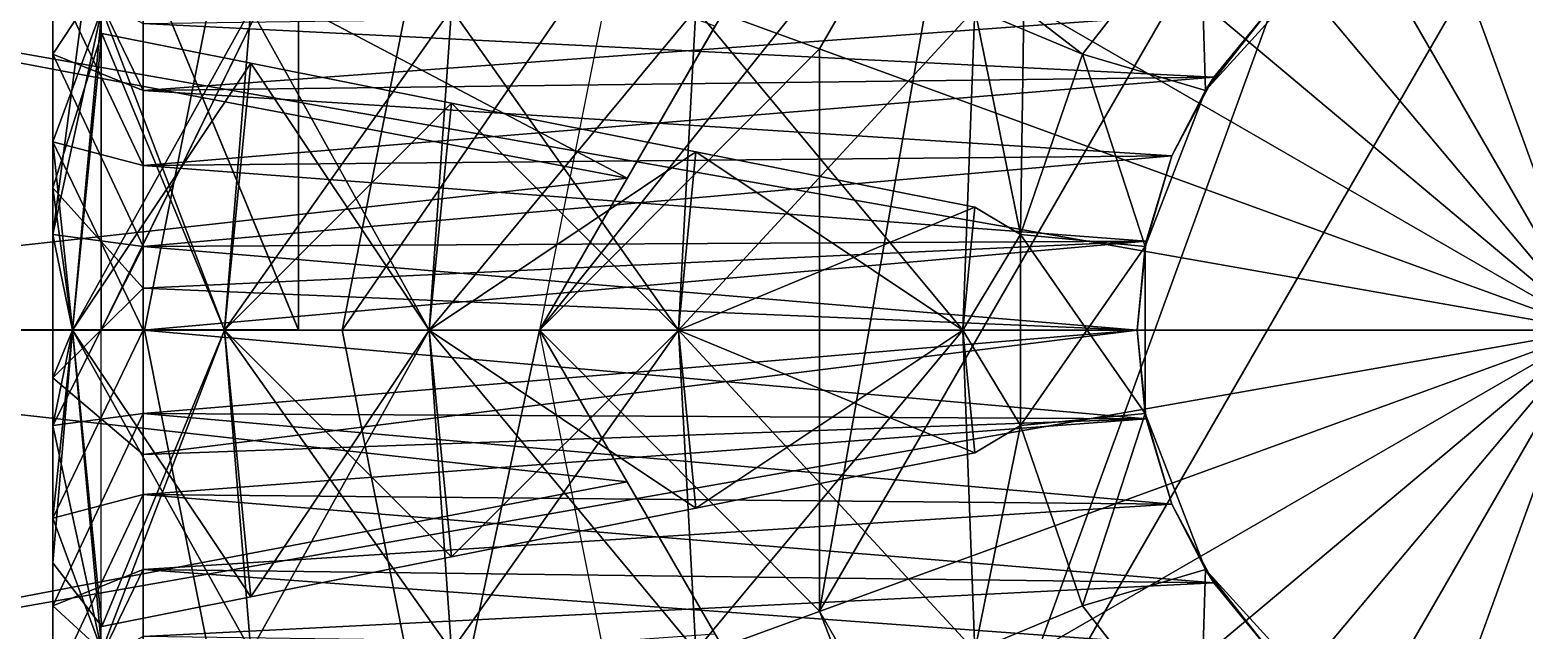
# Model space of a CAD drawing. Header units: centimetres. Extents: x -66.3 to 12.3, y -19.3 to 19.3.
# Drawn here: x 9.296 to 10.431, y 17.272 to 17.728 of the extents above; entities that cross this region are included whole.
import ezdxf

# ---------------------------------------------------------------- set-up
doc = ezdxf.new("R2010")
doc.units = ezdxf.units.CM
for name, color, linetype, true_color in [('chrom', 9, 'Continuous', 0xbebebe), ('plastik schwarz', 250, 'Continuous', 0x282828), ('reinweiss', 254, 'Continuous', 0xdddddd)]:
    doc.layers.add(name, color=color, linetype=linetype, true_color=true_color)

# ---------------------------------------------------------------- blocks, each defined once
blk = doc.blocks.new('GeometrySelector_19HIY996')
at = {"layer": 'plastik schwarz'}
for points in [[(0, 0), (0, 1.575), (0.2735, 1.5511)], [(0, 0), (0.2735, 1.5511), (0.5387, 1.48)], [(0, 0), (0.5387, 1.48), (0.7875, 1.364)], [(0, 0), (0.7875, 1.364), (1.0124, 1.2065)], [(0, 0), (1.0124, 1.2065), (1.2065, 1.0124)], [(0, 0), (1.2065, 1.0124), (1.364, 0.7875)], [(0, 0), (1.364, 0.7875), (1.48, 0.5387)], [(0.8, 0, 1.75), (0.8, 0, 1.1), (0.4, 0.6928, 1.1)], [(0.8, 0, 1.75), (0.4, 0.6928, 1.1), (0.4, 0.6928, 1.75)], [(0.5873, 0.2138, 2), (0.8, 0, 1.75), (0.4, 0.6928, 1.75)], [(0.5873, 0.2138, 2), (0.4, 0.6928, 1.75), (0.4788, 0.4017, 2)], [(-0.5873, -0.2138, 2), (-0.4788, -0.4017, 2), (0.1085, 0.6155, 2)], [(-0.1085, 0.6155, 2), (-0.5873, -0.2138, 2), (0.1085, 0.6155, 2)], [(0.1085, 0.6155, 2), (-0.4788, -0.4017, 2), (-0.1085, -0.6155, 2)], [(0.1085, 0.6155, 2), (-0.1085, -0.6155, 2), (0.4788, 0.4017, 2)], [(0, 0), (1.48, 0.5387), (1.5511, 0.2735)], [(0.4788, 0.4017, 2), (-0.1085, -0.6155, 2), (0.1085, -0.6155, 2)], [(0.4788, 0.4017, 2), (0.1085, -0.6155, 2), (0.5873, 0.2138, 2)], [(0.6667, 0.2309, 1.1), (0.7333, 0.1155, 1.1), (1.748, 0.3082, 0.6)], [(0.7333, 0.1155, 1.1), (1.775, 0, 0.6), (1.748, 0.3082, 0.6)], [(0, 0), (1.5511, 0.2735), (1.575, 0)], [(0.5873, 0.2138, 2), (0.1085, -0.6155, 2), (0.4788, -0.4017, 2)], [(0.5873, 0.2138, 2), (0.4788, -0.4017, 2), (0.5873, -0.2138, 2)], [(0.5873, 0.2138, 2), (0.5873, -0.2138, 2), (0.8, 0, 1.75)], [(0.7333, 0.1155, 1.1), (0.8, 0, 1.1), (1.775, 0, 0.6)], [(0, 0), (1.575, 0), (1.5511, -0.2735)], [(0, 0), (1.5511, -0.2735), (1.48, -0.5387)], [(0, 0), (1.48, -0.5387), (1.364, -0.7875)], [(0, 0), (1.364, -0.7875), (1.2065, -1.0124)], [(0, 0), (1.2065, -1.0124), (1.0124, -1.2065)], [(0, 0), (1.0124, -1.2065), (0.7875, -1.364)], [(0, 0), (0.7875, -1.364), (0.5387, -1.48)], [(0, 0), (0.5387, -1.48), (0.2735, -1.5511)], [(0, 0), (0.2735, -1.5511), (0, -1.575)], [(0.4, -0.6928, 1.75), (0.4, -0.6928, 1.1), (0.8, 0, 1.1)], [(0.4, -0.6928, 1.75), (0.8, 0, 1.1), (0.8, 0, 1.75)], [(0.4788, -0.4017, 2), (0.4, -0.6928, 1.75), (0.8, 0, 1.75)], [(0.4788, -0.4017, 2), (0.8, 0, 1.75), (0.5873, -0.2138, 2)], [(0.7333, -0.1155, 1.1), (1.748, -0.3082, 0.6), (1.775, 0, 0.6)], [(0.7333, -0.1155, 1.1), (1.775, 0, 0.6), (0.8, 0, 1.1)], [(0.7333, -0.1155, 1.1), (0.6667, -0.2309, 1.1), (1.668, -0.6071, 0.6)], [(1.748, -0.3082, 0.6), (0.7333, -0.1155, 1.1), (1.668, -0.6071, 0.6)]]:
    blk.add_3dface(points, dxfattribs=at)
blk = doc.blocks.new('hallerfuss_19HIY99')
blk.add_blockref('GeometrySelector_19HIY996', (0, 0))
blk = doc.blocks.new('blech350_750_19HIY992')
at = {"layer": 'reinweiss'}
for points in [[(36.4837, 16.1162, 0.421), (36.4837, -16.1162, 0.421), (36.4, -15.6953, 0)], [(36.4837, 16.1162, 0.421), (36.4, -15.6953, 0), (36.4, 15.6953, 0)], [(36.4, -15.6953, 0), (36.4837, -16.1162, 0.421), (36.4837, 16.1162, 0.421)], [(36.4, 15.6953, 0), (36.4, -15.6953, 0), (36.4837, 16.1162, 0.421)], [(36.4837, 15.2743, -0.421), (36.4, 15.6953, 0), (36.4, -15.6953, 0)], [(36.4, -15.6953, 0), (36.4, 15.6953, 0), (36.4837, 15.2743, -0.421)], [(36.4837, -15.2743, -0.421), (36.4837, 15.2743, -0.421), (36.4, -15.6953, 0)], [(36.4, -15.6953, 0), (36.4837, 15.2743, -0.421), (36.4837, -15.2743, -0.421)]]:
    blk.add_3dface(points, dxfattribs=at)
blk = doc.blocks.new('GeometrySelector_19HIY9913')
for points in [[(-0.877686, -36.367, -0.363549), (-0.95, -36.367, 0), (-0.95, 36.367, 0)], [(-0.95, -36.367, 0), (-0.877686, 36.367, 0.363549), (-0.95, 36.367, 0)], [(0.877686, -36.367, 0.363549), (0.95, -36.367, 0), (0.95, 36.367, 0)], [(0.877686, -36.367, 0.363549), (0.95, 36.367, 0), (0.877686, 36.367, 0.363549)], [(0.95, -36.367, 0), (0.877686, -36.367, -0.363549), (0.877686, 36.367, -0.363549)], [(0.95, -36.367, 0), (0.877686, 36.367, -0.363549), (0.95, 36.367, 0)], [(-0.739104, -36.517, -0.306147), (-0.8, -36.517, 0), (-0.95, -36.367, 0)], [(-0.877686, -36.367, -0.363549), (-0.739104, -36.517, -0.306147), (-0.95, -36.367, 0)], [(0.8, -36.517, 0), (0.739104, -36.517, -0.306147), (0.877686, -36.367, -0.363549)], [(0.95, -36.367, 0), (0.8, -36.517, 0), (0.877686, -36.367, -0.363549)]]:
    blk.add_3dface(points)
blk = doc.blocks.new('rohr750_19HIY99')
at = {"layer": 'chrom'}
blk.add_blockref('GeometrySelector_19HIY9913', (0, 0), dxfattribs=at)
blk = doc.blocks.new('rohr750_19HIY992')
at = {"layer": 'chrom'}
blk.add_blockref('GeometrySelector_19HIY9913', (0, 0), dxfattribs=at)
blk = doc.blocks.new('GeometrySelector_19HIY9914')
for points in [[(43.45304, 116.97973, -7.25103), (33.99612, 110.12026, -6.35498), (33.99612, 110.12026, 6.35498)], [(43.45304, 116.97973, -7.25103), (33.99612, 110.12026, 6.35498), (43.45304, 116.97973, 7.25103)], [(46.91628, 115.48494, -9.33223), (43.45304, 116.97973, -7.25103), (47.83543, 115.48494)], [(47.83543, 115.48494), (43.45304, 116.97973, -7.25103), (43.45304, 116.97973, 7.25103)], [(47.83543, 115.48494), (43.45304, 116.97973, 7.25103), (46.91628, 115.48494, 9.33223)], [(46.91628, 115.48494, 9.33223), (68.11189, 103.9337, 13.5483), (47.83543, 115.48494)], [(47.83543, 115.48494), (69.44628, 103.9337), (46.91628, 115.48494, -9.33223)], [(46.91628, 115.48494, -9.33223), (69.44628, 103.9337), (68.11189, 103.9337, -13.5483)], [(47.83543, 115.48494), (68.11189, 103.9337, 13.5483), (69.44628, 103.9337)], [(33.99612, 110.12026, -6.35498), (33.92046, 33.92046, -6.7472), (34.585, 34.585)], [(33.99612, 110.12026, 6.35498), (34.585, 34.585), (33.92046, 33.92046, 6.7472)], [(33.99612, 110.12026, -6.35498), (34.585, 34.585), (33.99612, 110.12026, 6.35498)], [(88.38835, 88.38835), (86.68999, 88.38835, -17.24371), (68.11189, 103.9337, -13.5483)], [(68.11189, 103.9337, 13.5483), (86.68999, 88.38835, 17.24371), (69.44628, 103.9337)], [(69.44628, 103.9337), (88.38835, 88.38835), (68.11189, 103.9337, -13.5483)], [(69.44628, 103.9337), (86.68999, 88.38835, 17.24371), (88.38835, 88.38835)], [(88.38835, 88.38835), (103.9337, 69.44628), (86.68999, 88.38835, -17.24371)], [(103.9337, 69.44628), (101.93664, 69.44628, -20.27646), (86.68999, 88.38835, -17.24371)], [(86.68999, 88.38835, 17.24371), (101.93664, 69.44628, 20.27646), (88.38835, 88.38835)], [(101.93664, 69.44628, 20.27646), (103.9337, 69.44628), (88.38835, 88.38835)], [(101.93664, 69.44628, 20.27646), (113.26593, 47.83543, 22.52999), (103.9337, 69.44628)], [(103.9337, 69.44628), (115.48494, 47.83543), (101.93664, 69.44628, -20.27646)], [(113.26593, 47.83543, -22.52999), (101.93664, 69.44628, -20.27646), (115.48494, 47.83543)], [(113.26593, 47.83543, 22.52999), (115.48494, 47.83543), (103.9337, 69.44628)], [(113.26593, 47.83543, 22.52999), (116.97973, 40.34336, 17.69624), (115.48494, 47.83543)], [(115.48494, 47.83543), (116.97973, 42.70584, -10.81459), (113.26593, 47.83543, -22.52999)], [(116.97973, 40.34336, 17.69624), (116.97973, 43.90341, 3.63794), (115.48494, 47.83543)], [(115.48494, 47.83543), (116.97973, 43.90341, 3.63794), (116.97973, 42.70584, -10.81459)], [(116.97973, 43.90341, 3.63794), (110.12026, 33.26474, 9.46463), (110.12026, 34.43747, -3.1911)], [(116.97973, 43.90341, 3.63794), (110.12026, 34.43747, -3.1911), (116.97973, 42.70584, -10.81459)], [(110.12026, 33.26474, 9.46463), (33.92046, 33.92046, 6.7472), (34.585, 34.585)], [(110.12026, 34.43747, -3.1911), (34.585, 34.585), (33.92046, 33.92046, -6.7472)], [(110.12026, 33.26474, 9.46463), (34.585, 34.585), (110.12026, 34.43747, -3.1911)], [(-116.97973, 20.96733, 38.74423), (-113.26593, 24.38629, 46.91628), (-116.97973, 32.41149, 29.83688)], [(-116.97973, 32.41149, 29.83688), (-110.12026, 27.59943, 20.84212), (-110.12026, 18.20666, 29.40476)], [(-116.97973, 32.41149, 29.83688), (-110.12026, 18.20666, 29.40476), (-116.97973, 20.96733, 38.74423)], [(-46.91628, 24.38629, 113.26593), (-38.74423, 20.96733, 116.97973), (-29.83688, 32.41149, 116.97973)], [(-38.74423, 20.96733, -116.97973), (-46.91628, 24.38629, -113.26593), (-29.83688, 32.41149, -116.97973)], [(-29.83688, 32.41149, -116.97973), (-29.40476, 18.20666, -110.12026), (-38.74423, 20.96733, -116.97973)], [(-38.74423, 20.96733, 116.97973), (-29.40476, 18.20666, 110.12026), (-29.83688, 32.41149, 116.97973)], [(-29.83688, 32.41149, -116.97973), (-20.84212, 27.59943, -110.12026), (-29.40476, 18.20666, -110.12026)], [(-29.83688, 32.41149, 116.97973), (-29.40476, 18.20666, 110.12026), (-20.84212, 27.59943, 110.12026)], [(-110.12026, 27.59943, 20.84212), (-24.45529, 24.45529, 24.45529), (-110.12026, 18.20666, 29.40476)], [(-24.45529, 24.45529, -24.45529), (-29.40476, 18.20666, -110.12026), (-20.84212, 27.59943, -110.12026)], [(-24.45529, 24.45529, 24.45529), (-20.84212, 27.59943, 110.12026), (-29.40476, 18.20666, 110.12026)], [(-113.26593, 24.38629, -46.91628), (-116.97973, 14.30427, -41.66691), (-116.97973, 27.05845, -34.7647)], [(-116.97973, 14.30427, -41.66691), (-110.12026, 12.49354, -32.24955), (-116.97973, 27.05845, -34.7647)], [(-116.97973, 27.05845, -34.7647), (-110.12026, 12.49354, -32.24955), (-110.12026, 23.29976, -25.55862)], [(-115.48494, 0, -47.83543), (-116.97973, 14.30427, -41.66691), (-113.26593, 24.38629, -46.91628)], [(-116.97973, 20.96733, 38.74423), (-116.97973, 7.25103, 43.45304), (-113.26593, 24.38629, 46.91628)], [(-113.26593, 24.38629, 46.91628), (-116.97973, 7.25103, 43.45304), (-115.48494, 0, 47.83543)], [(-115.48494, 0, 47.83543), (-103.9337, 0, 69.44628), (-101.93664, 24.38629, 68.11189)], [(-113.26593, 24.38629, 46.91628), (-115.48494, 0, 47.83543), (-101.93664, 24.38629, 68.11189)], [(-103.9337, 0, -69.44628), (-115.48494, 0, -47.83543), (-113.26593, 24.38629, -46.91628)], [(-101.93664, 24.38629, -68.11189), (-103.9337, 0, -69.44628), (-113.26593, 24.38629, -46.91628)], [(-110.12026, 23.29976, -25.55862), (-28.75638, 19.2144, -28.75638), (-24.45529, 24.45529, -24.45529)], [(-110.12026, 18.20666, 29.40476), (-24.45529, 24.45529, 24.45529), (-28.75638, 19.2144, 28.75638)], [(-101.93664, 24.38629, 68.11189), (-103.9337, 0, 69.44628), (-86.68999, 24.38629, 86.68999)], [(-88.38835, 0, -88.38835), (-103.9337, 0, -69.44628), (-101.93664, 24.38629, -68.11189)], [(-88.38835, 0, 88.38835), (-86.68999, 24.38629, 86.68999), (-103.9337, 0, 69.44628)], [(-86.68999, 24.38629, -86.68999), (-88.38835, 0, -88.38835), (-101.93664, 24.38629, -68.11189)], [(-69.44628, 0, 103.9337), (-68.11189, 24.38629, 101.93664), (-88.38835, 0, 88.38835)], [(-69.44628, 0, -103.9337), (-88.38835, 0, -88.38835), (-86.68999, 24.38629, -86.68999)], [(-88.38835, 0, 88.38835), (-68.11189, 24.38629, 101.93664), (-86.68999, 24.38629, 86.68999)], [(-86.68999, 24.38629, -86.68999), (-68.11189, 24.38629, -101.93664), (-69.44628, 0, -103.9337)], [(-46.91628, 24.38629, 113.26593), (-68.11189, 24.38629, 101.93664), (-69.44628, 0, 103.9337)], [(-69.44628, 0, 103.9337), (-47.83543, 0, 115.48494), (-46.91628, 24.38629, 113.26593)], [(-69.44628, 0, -103.9337), (-68.11189, 24.38629, -101.93664), (-47.83543, 0, -115.48494)], [(-46.91628, 24.38629, -113.26593), (-47.83543, 0, -115.48494), (-68.11189, 24.38629, -101.93664)], [(-47.83543, 0, 115.48494), (-43.45304, 7.25103, 116.97973), (-46.91628, 24.38629, 113.26593)], [(-43.45304, 7.25103, -116.97973), (-47.83543, 0, -115.48494), (-46.91628, 24.38629, -113.26593)], [(-46.91628, 24.38629, 113.26593), (-43.45304, 7.25103, 116.97973), (-38.74423, 20.96733, 116.97973)], [(-43.45304, 7.25103, -116.97973), (-46.91628, 24.38629, -113.26593), (-38.74423, 20.96733, -116.97973)], [(-28.75638, 19.2144, -28.75638), (-29.40476, 18.20666, -110.12026), (-24.45529, 24.45529, -24.45529)], [(-24.45529, 24.45529, 24.45529), (-29.40476, 18.20666, 110.12026), (-28.75638, 19.2144, 28.75638)], [(-110.12026, 12.49354, -32.24955), (-28.75638, 19.2144, -28.75638), (-110.12026, 23.29976, -25.55862)], [(-116.97973, 20.96733, 38.74423), (-110.12026, 18.20666, 29.40476), (-110.12026, 6.35498, 33.99612)], [(-116.97973, 20.96733, 38.74423), (-110.12026, 6.35498, 33.99612), (-116.97973, 7.25103, 43.45304)], [(-38.74423, 20.96733, -116.97973), (-33.99612, 6.35498, -110.12026), (-43.45304, 7.25103, -116.97973)], [(-43.45304, 7.25103, 116.97973), (-33.99612, 6.35498, 110.12026), (-38.74423, 20.96733, 116.97973)], [(-38.74423, 20.96733, -116.97973), (-29.40476, 18.20666, -110.12026), (-33.99612, 6.35498, -110.12026)], [(-38.74423, 20.96733, 116.97973), (-33.99612, 6.35498, 110.12026), (-29.40476, 18.20666, 110.12026)], [(-110.12026, 12.49354, -32.24955), (-31.95237, 13.23511, -31.95237), (-28.75638, 19.2144, -28.75638)], [(-110.12026, 18.20666, 29.40476), (-28.75638, 19.2144, 28.75638), (-31.95237, 13.23511, 31.95237)], [(-110.12026, 18.20666, 29.40476), (-31.95237, 13.23511, 31.95237), (-110.12026, 6.35498, 33.99612)], [(-31.95237, 13.23511, -31.95237), (-33.99612, 6.35498, -110.12026), (-29.40476, 18.20666, -110.12026)], [(-31.95237, 13.23511, 31.95237), (-29.40476, 18.20666, 110.12026), (-33.99612, 6.35498, 110.12026)], [(-31.95237, 13.23511, -31.95237), (-29.40476, 18.20666, -110.12026), (-28.75638, 19.2144, -28.75638)], [(-28.75638, 19.2144, 28.75638), (-29.40476, 18.20666, 110.12026), (-31.95237, 13.23511, 31.95237)], [(-115.48494, 0, -47.83543), (-116.97973, 0, -44.05387), (-116.97973, 14.30427, -41.66691)], [(-110.12026, 12.49354, -32.24955), (-116.97973, 14.30427, -41.66691), (-110.12026, 0, -34.585)], [(-110.12026, 0, -34.585), (-116.97973, 14.30427, -41.66691), (-116.97973, 0, -44.05387)], [(-110.12026, 12.49354, -32.24955), (-33.92046, 6.7472, -33.92046), (-31.95237, 13.23511, -31.95237)], [(-110.12026, 6.35498, 33.99612), (-31.95237, 13.23511, 31.95237), (-33.92046, 6.7472, 33.92046)], [(-110.12026, 0, -34.585), (-33.92046, 6.7472, -33.92046), (-110.12026, 12.49354, -32.24955)], [(-33.92046, 6.7472, -33.92046), (-33.99612, 6.35498, -110.12026), (-31.95237, 13.23511, -31.95237)], [(-31.95237, 13.23511, 31.95237), (-33.99612, 6.35498, 110.12026), (-33.92046, 6.7472, 33.92046)], [(-116.97973, 7.25103, 43.45304), (-116.97973, -7.25103, 43.45304), (-115.48494, 0, 47.83543)], [(-116.97973, 7.25103, 43.45304), (-110.12026, 6.35498, 33.99612), (-110.12026, -6.35498, 33.99612)], [(-116.97973, 7.25103, 43.45304), (-110.12026, -6.35498, 33.99612), (-116.97973, -7.25103, 43.45304)], [(-47.83543, 0, 115.48494), (-43.45304, -7.25103, 116.97973), (-43.45304, 7.25103, 116.97973)], [(-43.45304, -7.25103, -116.97973), (-47.83543, 0, -115.48494), (-43.45304, 7.25103, -116.97973)], [(-43.45304, 7.25103, -116.97973), (-33.99612, 6.35498, -110.12026), (-33.99612, -6.35498, -110.12026)], [(-43.45304, 7.25103, -116.97973), (-33.99612, -6.35498, -110.12026), (-43.45304, -7.25103, -116.97973)], [(-43.45304, -7.25103, 116.97973), (-33.99612, 6.35498, 110.12026), (-43.45304, 7.25103, 116.97973)], [(-110.12026, 0, -34.585), (-34.585, 0, -34.585), (-33.92046, 6.7472, -33.92046)], [(-110.12026, 6.35498, 33.99612), (-33.92046, 6.7472, 33.92046), (-34.585, 0, 34.585)], [(-110.12026, 6.35498, 33.99612), (-34.585, 0, 34.585), (-110.12026, -6.35498, 33.99612)], [(-43.45304, -7.25103, 116.97973), (-33.99612, -6.35498, 110.12026), (-33.99612, 6.35498, 110.12026)], [(-34.585, 0, -34.585), (-33.99612, 6.35498, -110.12026), (-33.92046, 6.7472, -33.92046)], [(-33.92046, 6.7472, 33.92046), (-33.99612, 6.35498, 110.12026), (-34.585, 0, 34.585)], [(-34.585, 0, -34.585), (-33.99612, -6.35498, -110.12026), (-33.99612, 6.35498, -110.12026)], [(-34.585, 0, 34.585), (-33.99612, 6.35498, 110.12026), (-33.99612, -6.35498, 110.12026)], [(-116.97973, -7.25103, 43.45304), (-113.26593, -24.38629, 46.91628), (-115.48494, 0, 47.83543)], [(-115.48494, 0, 47.83543), (-113.26593, -24.38629, 46.91628), (-103.9337, 0, 69.44628)], [(-103.9337, 0, 69.44628), (-113.26593, -24.38629, 46.91628), (-101.93664, -24.38629, 68.11189)], [(-110.12026, -6.35498, 33.99612), (-34.585, 0, 34.585), (-33.92046, -6.7472, 33.92046)], [(-103.9337, 0, 69.44628), (-101.93664, -24.38629, 68.11189), (-88.38835, 0, 88.38835)], [(-86.68999, -24.38629, 86.68999), (-88.38835, 0, 88.38835), (-101.93664, -24.38629, 68.11189)], [(-69.44628, 0, 103.9337), (-88.38835, 0, 88.38835), (-86.68999, -24.38629, 86.68999)], [(-86.68999, -24.38629, 86.68999), (-68.11189, -24.38629, 101.93664), (-69.44628, 0, 103.9337)], [(-68.11189, -24.38629, 101.93664), (-47.83543, 0, 115.48494), (-69.44628, 0, 103.9337)], [(-68.11189, -24.38629, 101.93664), (-46.91628, -24.38629, 113.26593), (-47.83543, 0, 115.48494)], [(-46.91628, -24.38629, 113.26593), (-43.45304, -7.25103, 116.97973), (-47.83543, 0, 115.48494)], [(-34.585, 0, 34.585), (-33.99612, -6.35498, 110.12026), (-33.92046, -6.7472, 33.92046)], [(-116.97973, -14.30427, -41.66691), (-116.97973, 0, -44.05387), (-115.48494, 0, -47.83543)], [(-113.26593, -24.38629, -46.91628), (-116.97973, -14.30427, -41.66691), (-115.48494, 0, -47.83543)], [(-110.12026, 0, -34.585), (-116.97973, 0, -44.05387), (-116.97973, -14.30427, -41.66691)], [(-116.97973, -14.30427, -41.66691), (-110.12026, -12.49354, -32.24955), (-110.12026, 0, -34.585)], [(-103.9337, 0, -69.44628), (-101.93664, -24.38629, -68.11189), (-115.48494, 0, -47.83543)], [(-115.48494, 0, -47.83543), (-101.93664, -24.38629, -68.11189), (-113.26593, -24.38629, -46.91628)], [(-110.12026, -12.49354, -32.24955), (-33.92046, -6.7472, -33.92046), (-110.12026, 0, -34.585)], [(-110.12026, 0, -34.585), (-33.92046, -6.7472, -33.92046), (-34.585, 0, -34.585)], [(-88.38835, 0, -88.38835), (-86.68999, -24.38629, -86.68999), (-103.9337, 0, -69.44628)], [(-86.68999, -24.38629, -86.68999), (-101.93664, -24.38629, -68.11189), (-103.9337, 0, -69.44628)], [(-69.44628, 0, -103.9337), (-68.11189, -24.38629, -101.93664), (-88.38835, 0, -88.38835)], [(-68.11189, -24.38629, -101.93664), (-86.68999, -24.38629, -86.68999), (-88.38835, 0, -88.38835)], [(-46.91628, -24.38629, -113.26593), (-68.11189, -24.38629, -101.93664), (-69.44628, 0, -103.9337)], [(-69.44628, 0, -103.9337), (-47.83543, 0, -115.48494), (-46.91628, -24.38629, -113.26593)], [(-43.45304, -7.25103, -116.97973), (-46.91628, -24.38629, -113.26593), (-47.83543, 0, -115.48494)], [(-33.92046, -6.7472, -33.92046), (-33.99612, -6.35498, -110.12026), (-34.585, 0, -34.585)], [(-116.97973, -7.25103, 43.45304), (-110.12026, -6.35498, 33.99612), (-116.97973, -20.96733, 38.74423)], [(-116.97973, -20.96733, 38.74423), (-110.12026, -6.35498, 33.99612), (-110.12026, -18.20666, 29.40476)], [(-110.12026, -6.35498, 33.99612), (-33.92046, -6.7472, 33.92046), (-31.95237, -13.23511, 31.95237)], [(-110.12026, -6.35498, 33.99612), (-31.95237, -13.23511, 31.95237), (-110.12026, -18.20666, 29.40476)], [(-110.12026, -12.49354, -32.24955), (-31.95237, -13.23511, -31.95237), (-33.92046, -6.7472, -33.92046)], [(-43.45304, -7.25103, -116.97973), (-33.99612, -6.35498, -110.12026), (-38.74423, -20.96733, -116.97973)], [(-38.74423, -20.96733, 116.97973), (-33.99612, -6.35498, 110.12026), (-43.45304, -7.25103, 116.97973)], [(-38.74423, -20.96733, -116.97973), (-33.99612, -6.35498, -110.12026), (-29.40476, -18.20666, -110.12026)], [(-38.74423, -20.96733, 116.97973), (-29.40476, -18.20666, 110.12026), (-33.99612, -6.35498, 110.12026)], [(-31.95237, -13.23511, -31.95237), (-29.40476, -18.20666, -110.12026), (-33.99612, -6.35498, -110.12026)], [(-31.95237, -13.23511, -31.95237), (-33.99612, -6.35498, -110.12026), (-33.92046, -6.7472, -33.92046)], [(-33.92046, -6.7472, 33.92046), (-33.99612, -6.35498, 110.12026), (-31.95237, -13.23511, 31.95237)], [(-31.95237, -13.23511, 31.95237), (-33.99612, -6.35498, 110.12026), (-29.40476, -18.20666, 110.12026)], [(-116.97973, -20.96733, 38.74423), (-114.73465, -24.38629, 43.20034), (-116.97973, -7.25103, 43.45304)], [(-116.97973, -7.25103, 43.45304), (-114.73465, -24.38629, 43.20034), (-113.26593, -24.38629, 46.91628)], [(-46.91628, -24.38629, 113.26593), (-38.74423, -20.96733, 116.97973), (-43.45304, -7.25103, 116.97973)], [(-43.20034, -24.38629, -114.73465), (-46.91628, -24.38629, -113.26593), (-43.45304, -7.25103, -116.97973)], [(-43.45304, -7.25103, -116.97973), (-38.74423, -20.96733, -116.97973), (-43.20034, -24.38629, -114.73465)], [(-116.97973, -27.05845, -34.7647), (-110.12026, -23.29976, -25.55862), (-110.12026, -12.49354, -32.24955)], [(-116.97973, -27.05845, -34.7647), (-110.12026, -12.49354, -32.24955), (-116.97973, -14.30427, -41.66691)], [(-110.12026, -23.29976, -25.55862), (-28.75638, -19.2144, -28.75638), (-110.12026, -12.49354, -32.24955)], [(-110.12026, -12.49354, -32.24955), (-28.75638, -19.2144, -28.75638), (-31.95237, -13.23511, -31.95237)], [(-110.12026, -18.20666, 29.40476), (-31.95237, -13.23511, 31.95237), (-28.75638, -19.2144, 28.75638)], [(-28.75638, -19.2144, -28.75638), (-29.40476, -18.20666, -110.12026), (-31.95237, -13.23511, -31.95237)], [(-31.95237, -13.23511, 31.95237), (-29.40476, -18.20666, 110.12026), (-28.75638, -19.2144, 28.75638)], [(-116.97973, -14.30427, -41.66691), (-113.26593, -24.38629, -46.91628), (-116.97973, -27.05845, -34.7647)], [(-116.97973, -20.96733, 38.74423), (-110.12026, -18.20666, 29.40476), (-116.97973, -32.41149, 29.83688)], [(-116.97973, -32.41149, 29.83688), (-110.12026, -18.20666, 29.40476), (-110.12026, -27.59943, 20.84212)], [(-110.12026, -18.20666, 29.40476), (-28.75638, -19.2144, 28.75638), (-24.45529, -24.45529, 24.45529)], [(-110.12026, -18.20666, 29.40476), (-24.45529, -24.45529, 24.45529), (-110.12026, -27.59943, 20.84212)], [(-110.12026, -23.29976, -25.55862), (-24.45529, -24.45529, -24.45529), (-28.75638, -19.2144, -28.75638)], [(-38.74423, -20.96733, -116.97973), (-29.40476, -18.20666, -110.12026), (-29.83688, -32.41149, -116.97973)], [(-29.83688, -32.41149, 116.97973), (-29.40476, -18.20666, 110.12026), (-38.74423, -20.96733, 116.97973)], [(-29.83688, -32.41149, -116.97973), (-29.40476, -18.20666, -110.12026), (-20.84212, -27.59943, -110.12026)], [(-29.83688, -32.41149, 116.97973), (-20.84212, -27.59943, 110.12026), (-29.40476, -18.20666, 110.12026)], [(-24.45529, -24.45529, -24.45529), (-20.84212, -27.59943, -110.12026), (-29.40476, -18.20666, -110.12026)], [(-24.45529, -24.45529, -24.45529), (-29.40476, -18.20666, -110.12026), (-28.75638, -19.2144, -28.75638)], [(-28.75638, -19.2144, 28.75638), (-29.40476, -18.20666, 110.12026), (-24.45529, -24.45529, 24.45529)], [(-24.45529, -24.45529, 24.45529), (-29.40476, -18.20666, 110.12026), (-20.84212, -27.59943, 110.12026)], [(-116.97973, -32.41149, 29.83688), (-114.73465, -24.38629, 43.20034), (-116.97973, -20.96733, 38.74423)], [(-29.83688, -32.41149, 116.97973), (-38.74423, -20.96733, 116.97973), (-46.91628, -24.38629, 113.26593)], [(-43.20034, -24.38629, -114.73465), (-38.74423, -20.96733, -116.97973), (-29.83688, -32.41149, -116.97973)], [(110.12026, -33.26474, 9.46463), (34.585, -34.585), (33.92046, -33.92046, 6.7472)], [(33.99612, -110.12026, 6.35498), (33.92046, -33.92046, 6.7472), (34.585, -34.585)], [(33.99612, -110.12026, -6.35498), (34.585, -34.585), (33.92046, -33.92046, -6.7472)], [(110.12026, -34.43747, -3.1911), (33.92046, -33.92046, -6.7472), (34.585, -34.585)], [(110.12026, -34.43747, -3.1911), (34.585, -34.585), (110.12026, -33.26474, 9.46463)], [(116.97973, -43.90341, 3.63794), (110.12026, -34.43747, -3.1911), (110.12026, -33.26474, 9.46463)], [(33.99612, -110.12026, 6.35498), (34.585, -34.585), (33.99612, -110.12026, -6.35498)], [(116.97973, -42.70584, -10.81459), (110.12026, -34.43747, -3.1911), (116.97973, -43.90341, 3.63794)], [(115.48494, -47.83543), (116.97973, -40.34336, 17.69624), (113.26593, -47.83543, 22.52999)], [(115.48494, -47.83543), (116.97973, -43.90341, 3.63794), (116.97973, -40.34336, 17.69624)], [(113.26593, -47.83543, -22.52999), (116.97973, -42.70584, -10.81459), (115.48494, -47.83543)], [(115.48494, -47.83543), (116.97973, -42.70584, -10.81459), (116.97973, -43.90341, 3.63794)], [(101.93664, -69.44628, -20.27646), (113.26593, -47.83543, -22.52999), (103.9337, -69.44628)], [(103.9337, -69.44628), (115.48494, -47.83543), (101.93664, -69.44628, 20.27646)], [(101.93664, -69.44628, 20.27646), (115.48494, -47.83543), (113.26593, -47.83543, 22.52999)], [(103.9337, -69.44628), (113.26593, -47.83543, -22.52999), (115.48494, -47.83543)], [(86.68999, -88.38835, -17.24371), (101.93664, -69.44628, -20.27646), (88.38835, -88.38835)], [(88.38835, -88.38835), (103.9337, -69.44628), (86.68999, -88.38835, 17.24371)], [(86.68999, -88.38835, 17.24371), (103.9337, -69.44628), (101.93664, -69.44628, 20.27646)], [(88.38835, -88.38835), (101.93664, -69.44628, -20.27646), (103.9337, -69.44628)], [(68.11189, -103.9337, -13.5483), (86.68999, -88.38835, -17.24371), (69.44628, -103.9337)], [(69.44628, -103.9337), (88.38835, -88.38835), (68.11189, -103.9337, 13.5483)], [(68.11189, -103.9337, 13.5483), (88.38835, -88.38835), (86.68999, -88.38835, 17.24371)], [(69.44628, -103.9337), (86.68999, -88.38835, -17.24371), (88.38835, -88.38835)], [(47.83543, -115.48494), (46.91628, -115.48494, -9.33223), (68.11189, -103.9337, -13.5483)], [(46.91628, -115.48494, 9.33223), (47.83543, -115.48494), (69.44628, -103.9337)], [(46.91628, -115.48494, 9.33223), (69.44628, -103.9337), (68.11189, -103.9337, 13.5483)], [(47.83543, -115.48494), (68.11189, -103.9337, -13.5483), (69.44628, -103.9337)], [(43.45304, -116.97973, 7.25103), (33.99612, -110.12026, 6.35498), (33.99612, -110.12026, -6.35498)], [(43.45304, -116.97973, 7.25103), (33.99612, -110.12026, -6.35498), (43.45304, -116.97973, -7.25103)], [(46.91628, -115.48494, 9.33223), (43.45304, -116.97973, 7.25103), (47.83543, -115.48494)], [(47.83543, -115.48494), (43.45304, -116.97973, 7.25103), (43.45304, -116.97973, -7.25103)], [(47.83543, -115.48494), (43.45304, -116.97973, -7.25103), (46.91628, -115.48494, -9.33223)]]:
    blk.add_3dface(points)
blk = doc.blocks.new('kugel_std_19HIY99')
at = {"layer": 'chrom', "xscale": 0.01, "yscale": 0.01, "zscale": 0.01}
blk.add_blockref('GeometrySelector_19HIY9914', (0, 0), dxfattribs=at)
blk = doc.blocks.new('kugel_std_19HIY993')
at = {"layer": 'chrom', "xscale": 0.01, "yscale": 0.01, "zscale": 0.01}
blk.add_blockref('GeometrySelector_19HIY9914', (0, 0), dxfattribs=at)
blk = doc.blocks.new('GeometrySelector_19HIY9912')
for points in [[(-0.95, 16.367, 0), (-0.877686, 16.367, 0.363549), (-0.739104, 16.517, 0.306147)], [(-0.8, 16.517, 0), (-0.95, 16.367, 0), (-0.739104, 16.517, 0.306147)], [(-0.877686, 16.367, 0.363549), (-0.95, 16.367, 0), (-0.95, -16.367, 0)], [(-0.95, 16.367, 0), (-0.877686, -16.367, -0.363549), (-0.95, -16.367, 0)], [(-0.8, -16.517, 0), (-0.95, -16.367, 0), (-0.877686, -16.367, -0.363549)], [(-0.8, -16.517, 0), (-0.877686, -16.367, -0.363549), (-0.739104, -16.517, -0.306147)]]:
    blk.add_3dface(points)
blk = doc.blocks.new('rohr350_19HIY995')
at = {"layer": 'chrom'}
blk.add_blockref('GeometrySelector_19HIY9912', (0, 0), dxfattribs=at)

msp = doc.modelspace()

# ---------------------------------------------------------------- block references
at = {"rotation": 180}
msp.add_blockref('hallerfuss_19HIY99', (10.4829, 17.5), dxfattribs=at)
at = {"extrusion": (0, -1, 6.12323e-17)}
for name, p, rotation in [('kugel_std_19HIY99', (10.4829, 3, -17.5), 180), ('rohr750_19HIY99', (-27.0171, 38, -17.5), 90), ('rohr750_19HIY992', (-27.0171, 3, -17.5), 90)]:
    msp.add_blockref(name, p, dxfattribs=dict(at, rotation=rotation))
at = {"extrusion": (0, 1.22465e-16, -1), "rotation": 180}
msp.add_blockref('kugel_std_19HIY993', (-10.4829, 17.5, -38), dxfattribs=at)
at = {"extrusion": (0, 1, 6.12323e-17), "rotation": 180}
for name, p in [('rohr350_19HIY995', (-10.4829, 20.5, 17.5)), ('blech350_750_19HIY992', (27.0171, 20.5, 17.5))]:
    msp.add_blockref(name, p, dxfattribs=at)

doc.saveas('drawing.dxf')
